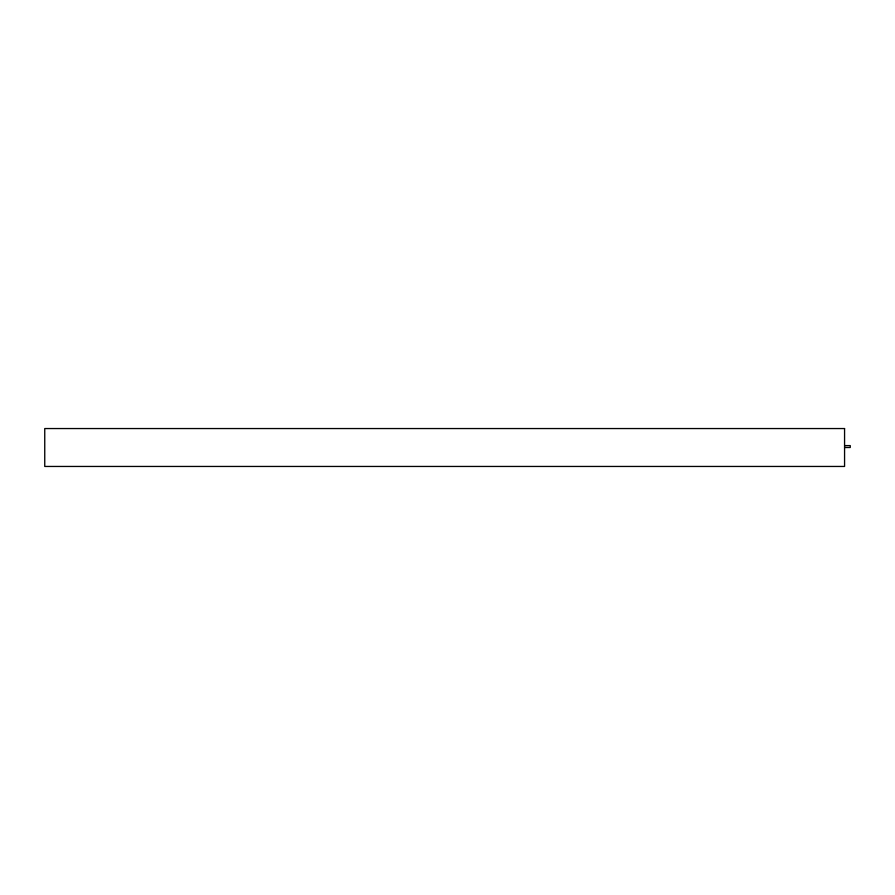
<?xml version="1.0" encoding="UTF-8"?>
<svg xmlns="http://www.w3.org/2000/svg" width="895" height="895" viewBox="0 0 895 895"><rect width="100%" height="100%" fill="white"/><g stroke="black" fill="none" stroke-linecap="round" stroke-linejoin="round"><path stroke-width="1.34" d="M844.835 445.609L850.25 445.609L850.25 447.5L844.835 447.5M844.567 428.548L44.75 428.548L44.75 466.452L844.567 466.452L844.567 428.548"/></g></svg>
